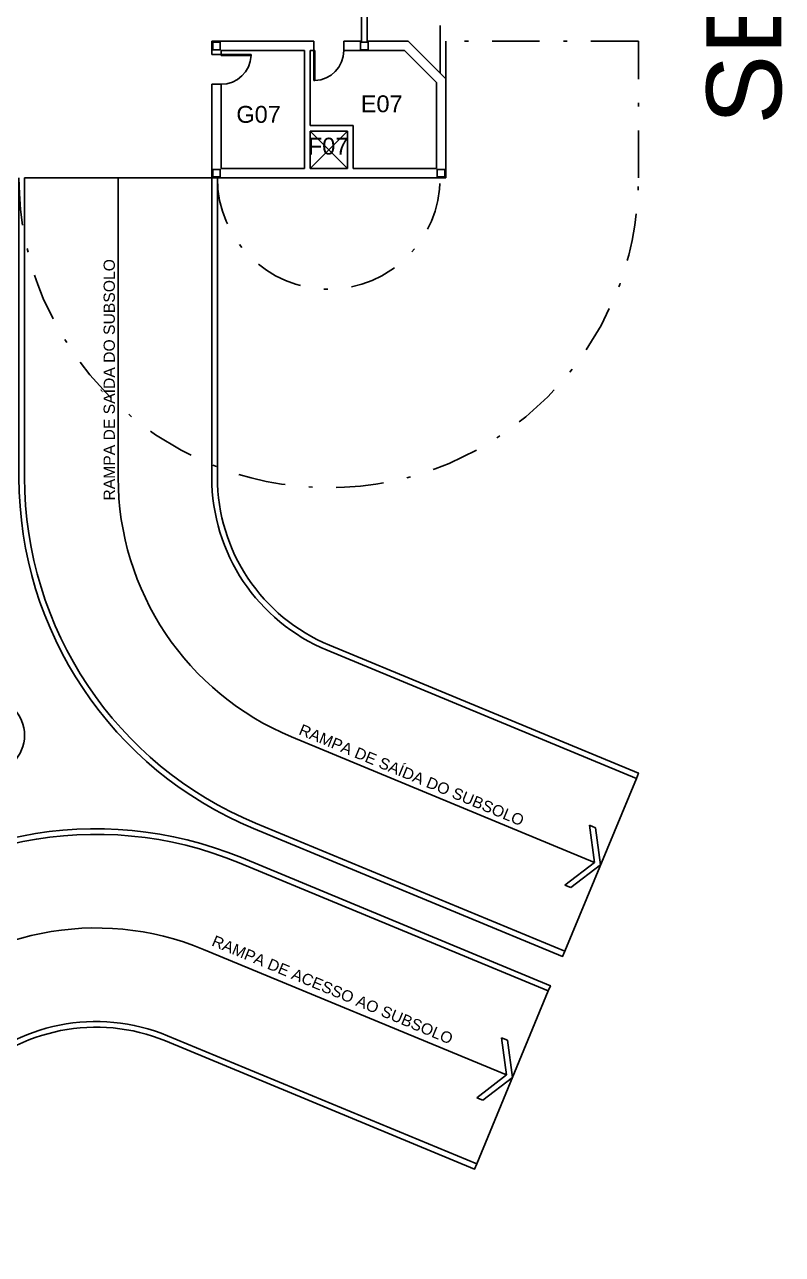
# Model space of a CAD drawing. Extents: x 308 to 539, y -42 to 210.
# Drawn here: x 488.75 to 509, y 98.32 to 131.17 of the extents above; entities that cross this region are included whole.
import ezdxf

# ---------------------------------------------------------------- set-up
doc = ezdxf.new("R2010")
doc.units = 0
doc.header["$LTSCALE"] = 2
doc.linetypes.add('DASHDOT2', pattern=[12.7, 6.35, -3.175, 0, -3.175])
for name, color, linetype in [('01', 1, 'CONTINUOUS'), ('DIVISÓRIAS-ARY', 2, 'CONTINUOUS'), ('INDICAÇÕES-ARY', 2, 'CONTINUOUS'), ('PAREDE-ALTA-ARY', 1, 'CONTINUOUS'), ('PILAR-RED-ARY', 5, 'CONTINUOUS'), ('PILARES-SECUND-ARY', 5, 'CONTINUOUS'), ('PROJ-COBERTURA-ARY', 7, 'DASHDOT2'), ('RAMPA-ARY', 2, 'CONTINUOUS'), ('RAMPA-INT-ARY', 7, 'CONTINUOUS'), ('TEXTO-PB-COR-ARY', 12, 'CONTINUOUS'), ('TEXTOG-EP-ARY', 11, 'CONTINUOUS')]:
    doc.layers.add(name, color=color, linetype=linetype)
doc.styles.add('ARIAL', font='arial.ttf', dxfattribs={"height": 0.5})

msp = doc.modelspace()

# ---------------------------------------------------------------- linework, layer by layer
at = {"layer": '01', "ltscale": 0.5}
for p, q in [((496.228, 127.327), (496.228, 130.477)), ((496.378, 128.477), (496.378, 130.477)), ((496.478, 130.477), (496.478, 130.727)), ((497.528, 127.327), (497.528, 128.477)), ((496.378, 127.327), (496.378, 128.327)), ((497.378, 127.327), (497.378, 128.327))]:
    msp.add_line(p, q, dxfattribs=at)
at = {"layer": 'DIVISÓRIAS-ARY'}
for p, q in [((496.478, 129.678), (496.478, 130.477)), ((496.508, 130.477), (496.478, 130.477)), ((496.508, 129.678), (496.508, 130.477)), ((494.803, 130.377), (494.003, 130.377)), ((494.003, 130.347), (494.003, 130.377)), ((494.803, 130.347), (494.003, 130.347)), ((494.803, 130.347), (494.803, 130.377)), ((496.508, 129.678), (496.478, 129.678))]:
    msp.add_line(p, q, dxfattribs=at)
at = {"layer": 'DIVISÓRIAS-ARY', "color": 7, "ltscale": 0.5}
for centre, start, end in [((496.478, 130.477), 272.1491, 360), ((494.003, 130.377), 270, 357.8509)]:
    msp.add_arc(centre, 0.8, start, end, dxfattribs=at)
at = {"layer": 'INDICAÇÕES-ARY', "ltscale": 0.5}
for p, q in [((497.378, 128.327), (496.378, 127.327)), ((497.378, 127.327), (496.378, 128.327))]:
    msp.add_line(p, q, dxfattribs=at)
at = {"layer": 'PAREDE-ALTA-ARY'}
for p, q in [((497.903, 130.727), (497.903, 138.427)), ((497.753, 130.727), (497.753, 134.502)), ((493.753, 130.727), (496.478, 130.727)), ((493.753, 130.377), (493.753, 130.727)), ((494.003, 130.477), (496.228, 130.477)), ((494.003, 130.377), (494.003, 130.477)), ((496.378, 130.477), (496.478, 130.477)), ((496.378, 130.477), (496.478, 130.477)), ((497.278, 130.727), (497.753, 130.727)), ((497.278, 130.477), (497.278, 130.727)), ((497.278, 130.477), (498.9, 130.477)), ((497.903, 130.727), (499.003, 130.727)), ((498.9, 130.477), (499.753, 129.624)), ((499.003, 130.727), (500.003, 129.727)), ((493.753, 130.377), (494.003, 130.377)), ((493.753, 127.077), (493.753, 129.577)), ((493.753, 129.577), (494.003, 129.577)), ((494.003, 127.327), (494.003, 129.577)), ((499.753, 127.327), (499.753, 129.624)), ((500.003, 127.077), (500.003, 129.727)), ((497.528, 128.477), (496.378, 128.477)), ((497.378, 128.327), (496.378, 128.327)), ((496.228, 127.327), (494.003, 127.327)), ((497.378, 127.327), (496.378, 127.327)), ((499.753, 127.327), (497.528, 127.327)), ((500.003, 127.077), (493.753, 127.077))]:
    msp.add_line(p, q, dxfattribs=at)
at = {"layer": 'PILAR-RED-ARY'}
msp.add_circle((487.753, 112.19), 1, dxfattribs=at)
at = {"layer": 'PILARES-SECUND-ARY'}
for points in [[(493.778, 130.502), (493.778, 130.702), (493.978, 130.702), (493.978, 130.502)], [(497.928, 130.502), (497.928, 130.702), (497.728, 130.702), (497.728, 130.502)], [(493.778, 127.302), (493.778, 127.102), (493.978, 127.102), (493.978, 127.302)], [(499.978, 127.302), (499.978, 127.102), (499.778, 127.102), (499.778, 127.302)]]:
    msp.add_lwpolyline(points, close=True, dxfattribs=at)
at = {"layer": 'PROJ-COBERTURA-ARY', "ltscale": 0.1}
for p, q in [((499.853, 129.877), (499.853, 139.277)), ((500.003, 130.727), (500.003, 129.727))]:
    msp.add_line(p, q, dxfattribs=at)
msp.add_lwpolyline([(488.603, 127.077, 1), (505.153, 127.077), (505.153, 130.727), (500.003, 130.727)], format="xyb", dxfattribs=at)
msp.add_arc((496.878, 127.077), 2.975, 180, 360, dxfattribs=at)
at = {"layer": 'RAMPA-ARY'}
for p, q in [((493.753, 127.077), (488.753, 127.077)), ((505.096, 111.038), (503.182, 106.419)), ((500.831, 100.742), (502.744, 105.361))]:
    msp.add_line(p, q, dxfattribs=at)
for points in [[(488.753, 127.077), (488.753, 119.077, 0.303347), (494.926, 109.838), (503.182, 106.419), (503.125, 106.28), (494.869, 109.7, -0.303347), (488.603, 119.077), (488.603, 127.077)], [(493.903, 127.077), (493.903, 119.077, 0.303347), (496.897, 114.596), (505.153, 111.177), (505.096, 111.038), (496.84, 114.458, -0.303347), (493.753, 119.077), (493.753, 127.077)], [(477.934, 100.956), (483.59, 106.613, -0.303347), (494.488, 108.781), (502.744, 105.361), (502.802, 105.5), (494.546, 108.92, 0.303347), (483.484, 106.719), (477.827, 101.062)], [(481.575, 97.315), (487.232, 102.972, -0.303347), (492.517, 104.023), (500.773, 100.603), (500.831, 100.742), (492.575, 104.162, 0.303347), (487.126, 103.078), (481.469, 97.421)]]:
    msp.add_lwpolyline(points, format="xyb", dxfattribs=at)
at = {"layer": 'RAMPA-INT-ARY'}
for p, q in [((504.008, 109.72), (503.848, 109.786)), ((503.979, 108.795), (503.848, 109.786)), ((504.139, 108.728), (504.008, 109.72)), ((503.979, 108.795), (503.186, 108.186)), ((504.139, 108.728), (503.346, 108.12)), ((503.346, 108.12), (503.186, 108.186)), ((501.628, 103.118), (501.497, 104.109)), ((501.657, 104.043), (501.497, 104.109)), ((501.788, 103.052), (501.657, 104.043)), ((501.628, 103.118), (500.834, 102.509)), ((501.788, 103.052), (500.994, 102.443)), ((500.994, 102.443), (500.834, 102.509))]:
    msp.add_line(p, q, dxfattribs=at)
for points in [[(491.253, 127.077), (491.253, 119.077, 0.303347), (495.883, 112.148), (503.979, 108.795)], [(479.701, 99.189), (485.358, 104.846, -0.303347), (493.532, 106.471), (501.628, 103.118)]]:
    msp.add_lwpolyline(points, format="xyb", dxfattribs=at)

# ---------------------------------------------------------------- texts
at = {"layer": 'TEXTO-PB-COR-ARY', "style": 'ARIAL'}
for s, p in [('E07', (497.734, 128.832)), ('G07', (494.41, 128.549)), ('F07', (496.32, 127.701))]:
    msp.add_text(s, height=0.45, dxfattribs=at).set_placement(p)
for s, rotation, p in [('RAMPA DE SAÍDA DO SUBSOLO', 90, (491.164, 118.458)), ('RAMPA DE SAÍDA DO SUBSOLO', 337.5482, (496.054, 112.221)), ('RAMPA DE ACESSO AO SUBSOLO', 337.4518, (493.728, 106.579))]:
    msp.add_text(s, height=0.3, rotation=rotation, dxfattribs=at).set_placement(p)
at = {"layer": 'TEXTOG-EP-ARY', "style": 'ARIAL'}
msp.add_text('SETOR 7', height=2, rotation=90, dxfattribs=at).set_placement((508.97, 128.499))

doc.saveas('drawing.dxf')
